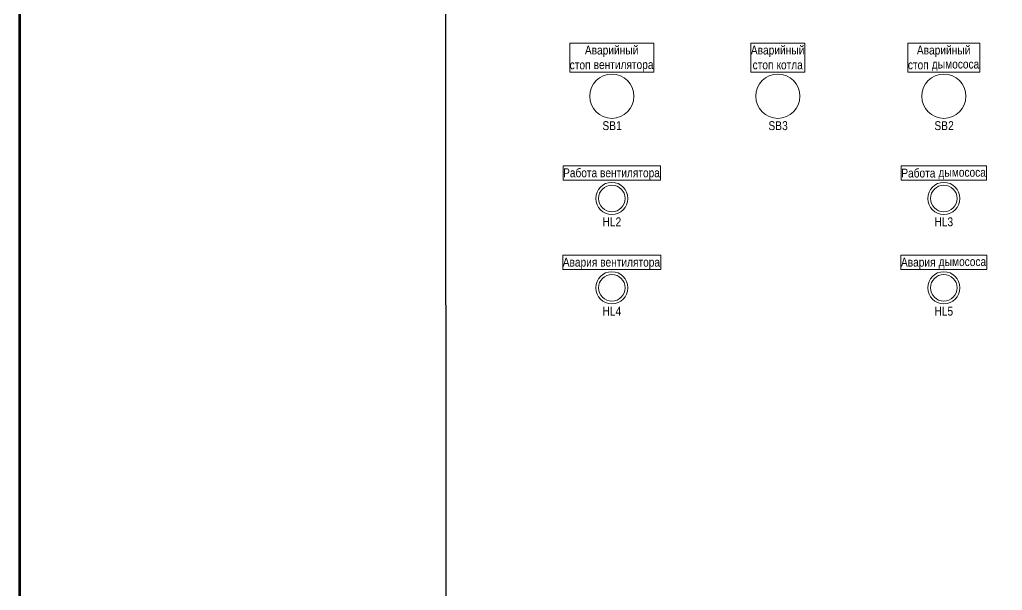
# Model space of a CAD drawing. Header units: millimetres. Extents: x -6000 to 26000, y -6000 to 26000.
# Drawn here: x 20 to 143.6, y -4706.5 to -4634.8 of the extents above; entities that cross this region are included whole.
import ezdxf

# ---------------------------------------------------------------- set-up
doc = ezdxf.new("R2010")
doc.units = ezdxf.units.MM
doc.header["$MEASUREMENT"] = 0
for name, color, linetype, lineweight in [('0_Ном._пера__246', 7, 'Continuous', 100), ('Чертеж и Рисунок_Ном._пера__1', 7, 'Continuous', 15), ('Чертеж и Рисунок_Ном._пера__21', 7, 'Continuous', 30)]:
    doc.layers.add(name, color=color, linetype=linetype, lineweight=lineweight)
doc.styles.add('СГЕНЕРИР_СТИЛЬ_1', font='')
doc.styles.get('СГЕНЕРИР_СТИЛЬ_1').set_extended_font_data('Arial Narrow')

msp = doc.modelspace()

# ---------------------------------------------------------------- linework, layer by layer
at = {"layer": '0_Ном._пера__246', "color": 7, "linetype": 'Continuous', "lineweight": 100, "flags": 128}
msp.add_lwpolyline([(415, -4850.03), (415, -4563.03), (20, -4563.03), (20, -4850.03)], close=True, dxfattribs=at)
at = {"layer": 'Чертеж и Рисунок_Ном._пера__1', "color": 7, "linetype": 'Continuous', "lineweight": 15}
for p, q in [((99.79, -4637.73), (89.19, -4637.73)), ((89.19, -4637.73), (89.19, -4641.39)), ((99.79, -4641.39), (99.79, -4637.73)), ((118.76, -4637.73), (111.98, -4637.73)), ((111.98, -4637.73), (111.98, -4641.39)), ((118.76, -4641.39), (118.76, -4637.73)), ((140.77, -4637.73), (131.73, -4637.73)), ((131.73, -4637.73), (131.73, -4641.39)), ((140.77, -4641.39), (140.77, -4637.73)), ((89.19, -4641.39), (99.79, -4641.39)), ((111.98, -4641.39), (118.76, -4641.39)), ((131.73, -4641.39), (140.77, -4641.39)), ((100.62, -4653.16), (88.36, -4653.16)), ((88.36, -4653.16), (88.36, -4654.99)), ((100.62, -4654.99), (100.62, -4653.16)), ((141.6, -4653.16), (130.9, -4653.16)), ((130.9, -4653.16), (130.9, -4654.99)), ((141.6, -4654.99), (141.6, -4653.16)), ((88.36, -4654.99), (100.62, -4654.99)), ((130.9, -4654.99), (141.6, -4654.99)), ((100.66, -4664.39), (88.32, -4664.39)), ((88.32, -4664.39), (88.32, -4666.22)), ((100.66, -4666.22), (100.66, -4664.39)), ((141.64, -4664.39), (130.86, -4664.39)), ((130.86, -4664.39), (130.86, -4666.22)), ((141.64, -4666.22), (141.64, -4664.39)), ((88.32, -4666.22), (100.66, -4666.22)), ((130.86, -4666.22), (141.64, -4666.22))]:
    msp.add_line(p, q, dxfattribs=at)
for centre, radius in [((94.49, -4644.42), 2.78), ((115.37, -4644.42), 2.78), ((136.25, -4644.42), 2.78), ((94.49, -4657.27), 2.02), ((94.49, -4657.27), 1.67), ((136.25, -4657.27), 2.02), ((136.25, -4657.27), 1.67), ((94.49, -4668.5), 2.02), ((94.49, -4668.5), 1.67), ((136.25, -4668.5), 2.02), ((136.25, -4668.5), 1.67)]:
    msp.add_circle(centre, radius, dxfattribs=at)
at = {"layer": 'Чертеж и Рисунок_Ном._пера__21', "color": 7, "linetype": 'Continuous', "lineweight": 30}
msp.add_line((73.67, -4837.3), (73.61, -4586.92), dxfattribs=at)

# ---------------------------------------------------------------- texts
at = {"layer": 'Чертеж и Рисунок_Ном._пера__1', "color": 7, "linetype": 'Continuous', "lineweight": 15, "char_height": 1.1128, "attachment_point": 7, "style": 'СГЕНЕРИР_СТИЛЬ_1'}
for s, insert in [('\\A1;{\\pql;\\fArial Narrow|b0|i0|c204|p34;Аварийный}', (91.1, -4639.51)), ('\\A1;{\\pql;\\fArial Narrow|b0|i0|c204|p34;Аварийный}', (111.98, -4639.51)), ('\\A1;{\\pql;\\fArial Narrow|b0|i0|c204|p34;Аварийный}', (132.86, -4639.51)), ('\\A1;{\\pql;\\fArial Narrow|b0|i0|c204|p34;стоп }', (89.19, -4641.05)), ('\\A1;{\\pql;\\fArial Narrow|b0|i0|c204|p34;вентилятора}', (92.2, -4641.34)), ('\\A1;{\\pql;\\fArial Narrow|b0|i0|c204|p34;стоп }', (112.2, -4641.05)), ('\\A1;{\\pql;\\fArial Narrow|b0|i0|c204|p34;котла}', (115.21, -4641.05)), ('\\A1;{\\pql;\\fArial Narrow|b0|i0|c204|p34;стоп }', (131.73, -4641.05)), ('\\A1;{\\pql;\\fArial Narrow|b0|i0|c204|p34;дымососа}', (134.73, -4641.26)), ('\\A1;{\\pql;\\fArial Narrow|b0|i0|c204|p34;SB}', (93.31, -4648.69)), ('\\A1;{\\pql;\\fArial Narrow|b0|i0|c204|p34;1}', (95.03, -4648.67)), ('\\A1;{\\pql;\\fArial Narrow|b0|i0|c204|p34;SB}', (114.19, -4648.69)), ('\\A1;{\\pql;\\fArial Narrow|b0|i0|c204|p34;3}', (115.91, -4648.69)), ('\\A1;{\\pql;\\fArial Narrow|b0|i0|c204|p34;SB}', (135.07, -4648.69)), ('\\A1;{\\pql;\\fArial Narrow|b0|i0|c204|p34;2}', (136.79, -4648.67)), ('\\A1;{\\pql;\\fArial Narrow|b0|i0|c204|p34;Работа вентилятора}', (88.36, -4654.94)), ('\\A1;{\\pql;\\fArial Narrow|b0|i0|c204|p34;Работа }', (130.9, -4654.65)), ('\\A1;{\\pql;\\fArial Narrow|b0|i0|c204|p34;дымососа}', (135.57, -4654.86)), ('\\A1;{\\pql;\\fArial Narrow|b0|i0|c204|p34;HL}', (93.31, -4660.76)), ('\\A1;{\\pql;\\fArial Narrow|b0|i0|c204|p34;2}', (94.96, -4660.76)), ('\\A1;{\\pql;\\fArial Narrow|b0|i0|c204|p34;HL}', (135.07, -4660.76)), ('\\A1;{\\pql;\\fArial Narrow|b0|i0|c204|p34;3}', (136.71, -4660.78)), ('\\A1;{\\pql;\\fArial Narrow|b0|i0|c204|p34;Авария вентилятора}', (88.32, -4666.17)), ('\\A1;{\\pql;\\fArial Narrow|b0|i0|c204|p34;Авария }', (130.86, -4666.17)), ('\\A1;{\\pql;\\fArial Narrow|b0|i0|c204|p34;дымососа}', (135.6, -4666.09)), ('\\A1;{\\pql;\\fArial Narrow|b0|i0|c204|p34;HL}', (93.31, -4671.99)), ('\\A1;{\\pql;\\fArial Narrow|b0|i0|c204|p34;4}', (94.96, -4671.99)), ('\\A1;{\\pql;\\fArial Narrow|b0|i0|c204|p34;HL}', (135.07, -4671.99)), ('\\A1;{\\pql;\\fArial Narrow|b0|i0|c204|p34;5}', (136.71, -4672.01))]:
    msp.add_mtext(s, dxfattribs=dict(at, insert=insert))

doc.saveas('drawing.dxf')
